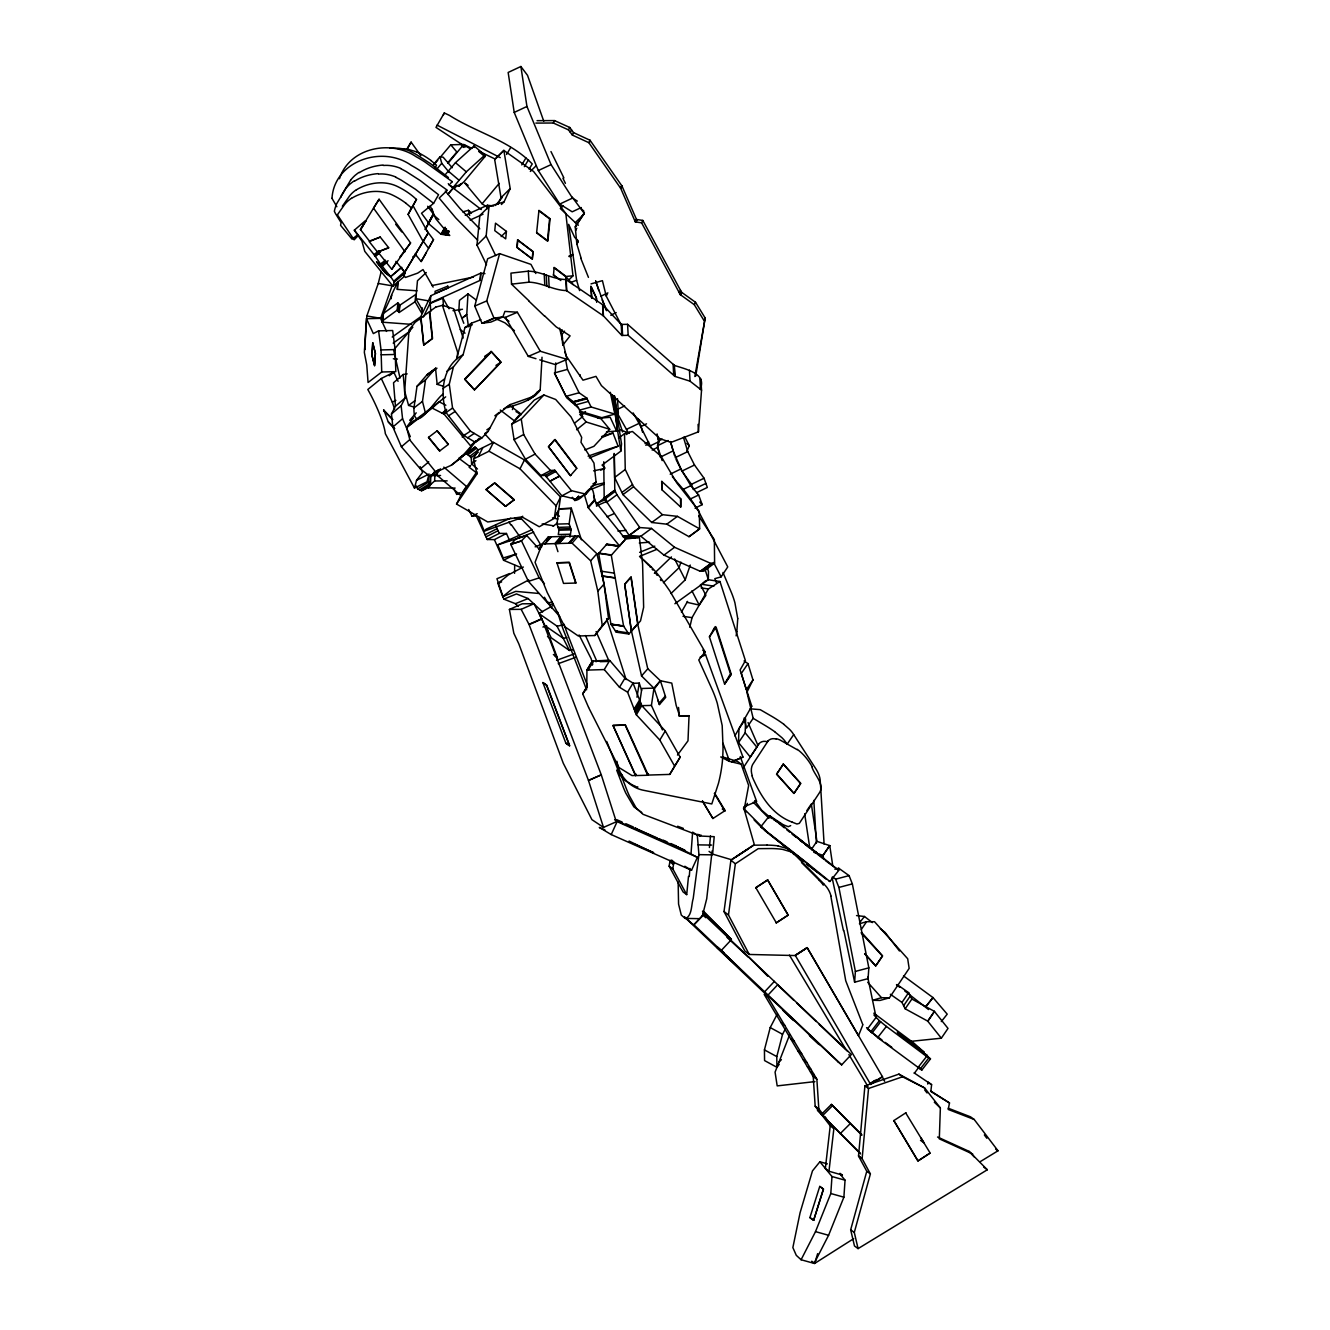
<?xml version="1.0" encoding="UTF-8"?>
<svg xmlns="http://www.w3.org/2000/svg" width="1330" height="1330" viewBox="0 0 1330 1330"><rect width="100%" height="100%" fill="white"/><g stroke="black" fill="none" stroke-linecap="round" stroke-linejoin="round"><path stroke-width="1.5" d="M592.382 665.033L592.432 661.043L609.755 660.478L624.967 678.167L633.047 683.105L641.775 705.615L665.283 730.968L680.162 757.119L675.241 765.332M514.56 573.33L514.693 565.233M661.841 489.689L661.675 481.344L680.91 498.85L680.744 507.079L661.841 489.706L661.974 481.477M674.892 603.754L708.341 579.697L708.491 571.451L707.327 567.827M366.482 318.685L373.331 333.597L378.601 330.838L392.666 330.522L395.11 349.591L395.808 371.652L381.727 371.984L368.078 382.508L366.764 365.052L364.353 352.483L366.482 318.685L380.563 318.369L386.548 331.419M678.15 882.089L678.566 904.101L681.293 915.057L685.133 918.398L699.198 918.664M738.516 742.589L738.948 728.74L745.631 718.965L745.182 732.813L738.532 742.606L750.236 757.003L756.853 747.161L745.199 732.847M455.143 488.077L428.626 487.827L429.075 475.708M428.626 487.827L430.521 484.619L430.854 474.527M430.521 484.619L434.627 480.978L434.91 474.926M457.354 358.402L457.603 352.151L442.425 305.351L435.691 307.13M617.752 545.666L606.929 544.07L598.666 553.38L610.985 624.302L616.239 632.166L628.874 634.028L631.368 631.201L624.684 584.286L630.969 577.154L637.702 624.102L647.743 668.674L660.395 680.727L671.766 683.105L676.172 705.382L679.597 715.756L689.04 715.723L687.992 740.827L677.485 755.074M838.648 869.654L838.715 868.224L834.874 869.238M507.445 407.628C519.282 403.755 532.416 400.546 540.18 390.072L542.025 357.221M397.321 289.375L397.753 281.993M458.833 310.721L459.449 300.364L467.994 293.897L476.074 299.915M467.977 293.88L466.764 314.578L468.476 326.731M555.774 362.907L555.092 374.229L566.796 397.87L578.301 407.662L582.606 416.639L574.626 423.123M364.669 349.441L366.831 315.975L378.269 283.456L381.211 271.503M382.475 318.718L382.741 314.645L391.851 295.227M382.575 322.209L382.674 320.746L397.171 310.156L397.903 302.874L383.389 313.464L383.289 314.927M391.219 298.735L391.452 295.16L396.057 285.318M801.092 1259.743L815.506 1231.63L830.801 1193.525L831.982 1176.535L819.895 1161.772L812.464 1170.899L800.062 1212.81L792.863 1247.573L796.288 1255.337L801.092 1259.743L814.176 1263.4L828.59 1235.287L843.885 1197.183L845.049 1180.192L840.227 1174.29M838.715 868.224L849.072 875.622L852.347 883.885L868.839 967.858L868.074 978.631L854.625 982.188L855.389 971.399L838.898 887.426L835.622 879.163L832.663 877.052M700.228 389.025C707.444 373.148 684.418 368.942 674.426 365.401L627.61 324.321L621.226 324.437L602.872 304.869L565.898 279.566C552.449 279.2 541.809 271.636 528.426 271.137L510.953 273.132L511.535 284.171L528.825 300.713M659.913 438.684L671.035 442.391L698.433 431.834L701.542 390.156L700.844 379.017M689.289 876.487L689.904 868.424M690.968 854.309L692.631 832.131L697.286 835.09L701.143 835.157M422.225 309.74L415.841 298.668L417.47 280.746L426.282 272.517M940.343 1107.94L924.649 1087.973L898.93 1074.125L864.916 1085.862L858.515 1155.986L866.778 1171.264L870.385 1173.958L854.292 1232.445L858.083 1248.621L909.171 1217.449M924.633 1087.957L902.555 1076.785L868.54 1088.489L862.123 1158.663L858.515 1155.986L862.139 1158.679L870.385 1173.925M709.422 847.509L710.486 835.905M722.356 756.87L737.651 761.492L741.192 764.201L748.657 785.465L744.185 809.338L754.326 844.633L731.384 859.695L712.614 854.109L714.21 836.686L700.129 836.021L643.055 814.326L636.206 808.042L629.306 795.739A173.715 164.887 -52.6 0 1 627.228 791.001L621.21 775.473M331.985 198.286C334.362 160.614 382.691 144.82 411.269 165.386A86.583 61.995 30 0 1 420.064 170.656L447.329 190.273L439.166 198.087L455.841 218.004L477.703 240.231M382.009 322.159L382.741 314.661M383.389 313.464L382.608 322.209L411.336 324.354M398.036 282.093L397.338 289.391L416.988 290.805M398.651 303.755L399.898 305.185L415.775 294.462L415.06 301.744L399.183 312.467L397.953 311.037L397.903 302.874M398.601 311.802L399.316 304.52M398.934 312.184L399.648 304.919M399.183 312.467L399.865 305.152M420.396 320.347L420.762 316.69L430.82 295.726L480.862 273.099L484.951 273.647M421.776 313.298L422.275 307.829M423.406 316.972L430.122 302.991L430.854 295.709M480.113 280.397L480.812 273.115L480.147 280.364L430.139 302.991M487.096 208.877L487.478 205.236L493.613 206.05M495.691 255.643L486.165 235.992L489.041 206.433L504.02 201.911L510.188 188.644L503.87 150.44L533.579 171.47L565.815 213.465L572.981 275.825L569.04 279.732M506.431 231.403L505.699 238.885L494.76 230.639L495.492 223.157L506.431 231.403L501.177 236.59M550.071 218.735L547.91 240.963L536.788 232.567M553.496 275.21L554.111 267.397L566.065 276.424L572.981 275.842M565.782 280.613L566.131 276.973L554.244 267.928M565.849 280.697L566.131 276.973M605 467.994L602.058 465.084L620.811 451.153L616.821 425.833L617.536 418.568L614.443 396.057M606.513 431.851L616.588 431.003L617.536 418.634L621.542 443.871L620.811 451.153M618.334 413.048L617.818 418.368L614.493 395.858M672.797 868.823L673.761 862.954L670.12 860.294L669.14 866.179L672.797 868.856L686.712 894.625L688.491 876.354M698.433 431.834L698.067 424.386M822.588 1113.792L818.815 1108.854L816.869 1079.262L767.826 997.084L764.168 994.391L813.229 1076.618L815.174 1106.211L830.219 1125.845L825.332 1168.604L829.006 1171.264L842.405 1175.088L839.962 1173.309M828.972 1171.248L833.877 1128.522L825.099 1117.067M927.725 1084.083L927.974 1082.038L931.615 1084.682L930.817 1091.448L949.487 1102.952M571.318 508.226L569.14 523.754L571.152 529.855L570.454 534.195L558.284 534.544L558.999 530.221L556.971 524.103L558.916 508.841L571.318 508.226L581.393 539.764M697.286 835.09L698.932 854.641L693.213 898.498C691.234 904.666 692.215 915.339 685.798 918.465M712.115 850.934L706.729 898.714L702.257 916.337M494.677 159.55L503.87 150.44L494.677 159.55L501.011 197.705L497.919 204.355M862.854 1024.832L858.498 1035.704L807.16 947.592L795.074 955.555L749.272 954.458L744.8 950.967L724.019 911.549L730.902 860.277L753.761 845.182L767.028 845.065M749.256 954.458L728.474 915.023L735.357 863.768L758.216 848.656L771.483 848.54A93.782 86.034 -52 0 1 782.456 849.355L790.835 851.782M443.139 394.179C436.822 397.055 413.298 437.703 413.946 407.894L416.988 386.332L427.03 374.744L436.955 368.211M425.434 413.031L422.475 401.411L425.517 379.848L435.558 368.26M736.837 631.683L737.734 618.716M476.855 471.768L460.995 495.192L456.539 504.07L487.728 521.975L521.975 516.888L539.249 526.746L554.294 518.384L556.106 505.882L560.562 497.038L524.469 459.947L493.48 442.358L477.969 450.055M560.562 497.038L558.75 509.523L554.294 518.384M639.547 703.819L641.841 688.491L654.011 688.109L659.497 704.468M662.44 729.921L651.417 705.415L653.994 688.142M636.987 697.236L639.231 683.105L633.146 683.271M673.761 862.954L671.5 860.111L673.928 861.973M694.842 376.54L705.149 318.003L695.524 302.292L681.558 292.268L642.806 220.431L636.505 219.483L621.925 185.934L590.038 140.249L573.562 132.634L569.722 127.464L554.51 120.581L537.071 120.664M695.723 376.124L705.149 318.003M569.971 537.137L570.454 534.195M395.991 261.328L404.686 272.301L423.189 241.528L408.111 214.396L416.49 199.45L413.746 197.04A68.628 49.11 30 0 0 411.186 194.945L410.887 194.712A55.428 39.667 30 0 0 396.323 185.967C383.622 180.315 368.177 182.675 356.507 189.741M556.938 562.823L569.406 562.407L576.023 583.039L563.521 583.405L556.921 562.756L569.107 562.49L575.69 583.072M689.788 627.311L692.016 617.669L708.358 588.99L719.979 581.493L745.415 660.628L740.112 669.954L751.766 706.197M534.643 396.007L510.288 404.553L497.004 414.827L488.193 431.269L481.892 437.936L475.309 442.308L463.854 435.508L445.982 412.483C439.997 392.034 442.358 365.7 463.106 354.711L471.535 323.173L480.812 319.632M481.892 437.936L470.438 431.12L452.566 408.094L449.274 384.237L453.414 366.93L463.106 354.711M512.432 409.607L513.43 405.633M660.179 456.905L657.535 447.479L658.982 441.643L657.07 433.896M657.768 444.17L658.583 440.962L657.585 437.121M779.23 1064.316L776.92 1067.292L764.567 1060.575L764.434 1049.885L770.22 1027.575L777.252 1014.092M776.92 1067.292L776.787 1056.602L782.555 1034.291L785.199 1029.237M416.539 480.296L429.058 474.029L426.996 481.793L414.461 488.06L416.539 480.296L422.524 472.433L420.147 466.631M456.523 359.083L464.951 327.562L471.535 323.173M559.598 328.144L567.045 359.349L540.296 351.253L517.353 312.234L504.918 311.403L502.84 316.939L490.853 322.093L481.992 323.257L474.744 306.066L487.628 258.768L499.615 253.631L530.953 264.387L535.84 273.515M502.84 316.956L493.979 318.119L486.73 300.929L499.615 253.631M858.083 1248.621L854.475 1245.961L850.668 1229.801L866.778 1171.281M709.439 636.87L716.089 627.078L731.267 674.26L724.601 684.052L709.422 636.837L713.944 628.89M809.904 1217.598L813.594 1220.275L809.904 1217.598L819.745 1186.427L823.486 1189.12L813.644 1220.308L823.386 1189.087L819.762 1186.41M812.115 1261.738L814.642 1263.45L817.651 1253.641M365.085 220.946L354.329 230.173L361.926 241.129L364.786 251.37L392.932 286.183L394.229 282.143L405.002 272.916L401.344 267.496L390.571 276.707L385.118 272.584L376.473 261.877L381.926 266L388.077 260.73M405.002 272.916L403.705 276.973L392.932 286.183M680.943 562.141L679.065 567.694L663.404 582.723M671.018 593.496L685.233 579.83L690.253 565.051M339.483 178.735C349.308 147.58 390.97 139.317 416.224 156.79A86.583 61.995 30 0 1 425.035 162.061L452.283 181.678M594.876 635.507L602.257 625.649L597.818 591.119L590.67 560.828L596.887 553.696L578.284 536.023L548.342 536.871L542.108 543.97L535.059 562.307L547.229 592.532L564.735 626.663M546.929 540.529L548.342 536.871M789.737 1034.491L775.074 1072.13L777.186 1085.895L814.908 1081.606M560.695 333.331L562.174 329.89M686.995 451.07L689.289 445.716L684.651 436.639M611.218 834.558L617.12 821.641L697.402 857.335L691.517 870.269L611.235 834.575L599.281 827.426L604.901 829.854M529.107 169.159L532.233 163.939C509.556 140.431 476.423 132.551 449.523 115.427L444.303 112.95L435.991 127.397L465.7 146.948M444.303 112.95L443.272 115.211M679.863 849.172L677.652 846.878M396.44 285.368L398.102 281.86M744.085 660.927L747.992 663.637L752.98 679.963L746.928 692.265L753.162 718.316L764.9 725.332A93.881 56.542 39.1 0 1 774.642 731.633M535.857 123.092L553.313 123.008L554.643 120.631M590.038 140.249L588.808 142.659L572.349 135.061L568.509 129.891L569.706 127.447M570.304 132.302L571.518 129.875M572.349 135.061L573.562 132.634M704.052 320.613L694.293 304.686L680.328 294.662L641.609 222.841L635.291 221.894L620.728 188.361L589.107 143.042L590.304 140.631M581.11 258.136L576.821 243.922L575.242 226.881L584.419 212.65M575.258 226.848L576.871 223.822M575.591 230.605L576.788 228.178M576.821 243.922L578.018 241.511M576.888 244.171L578.085 241.744M620.495 188.045L621.708 185.618M620.728 188.361L621.925 185.934M636.089 222.01L637.286 219.6M641.609 222.841L642.789 220.414M621.326 325.119L606.247 296.108L607.428 293.664M679.264 292.683L680.478 290.272M679.863 293.764L681.06 291.337M680.096 294.229L681.309 291.802M680.362 294.695L681.558 292.268M680.528 294.811L681.741 292.401M694.327 304.72L695.524 302.292M476.938 473.912L473.513 458.9L478.052 450.006M473.596 458.867L478.368 456.506L482.823 447.645M478.368 456.506L489.008 451.219L493.48 442.358M556.106 505.882L520.013 468.808L524.469 459.947M428.726 461.843L420.396 468.925L401.394 446.78L392.865 426.98L391.452 413.996L395.426 406.249L405.135 397.953L403.223 374.478L407.163 373.863M391.452 413.996L401.161 405.716L405.118 397.969M596.056 661.775L596.588 660.761L608.741 660.395L596.089 631.584M608.741 660.428L608.226 661.442L600.113 661.675M713.429 629.805L714.426 628.043M434.095 472.05L432.267 475.575L440.546 475.492M435.176 167.746L436.523 165.219L434.312 163.324A73.416 52.568 30 0 0 431.186 160.764L430.887 160.531M744.035 809.687L747.427 803.37M408.111 214.379L411.519 208.012L408.776 205.651A68.628 49.11 30 0 0 406.215 203.54L405.916 203.307M923.835 1053.094L930.485 1058.88L921.79 1070.101L877.684 1037.633L866.562 1027.625M425.035 229.458L433.58 214.329L427.662 206.266M433.58 214.346L425.517 229.009L433.497 239.683L421.194 261.545L426.165 252.949M681.426 612.149L687.543 601.393M734.892 735.856L751.766 706.213M407.213 149.076L411.103 142.111L420.845 155.66M410.455 210.007L416.49 199.417M428.626 222.925L421.527 213.266L433.58 203.34L438.551 194.729L420.413 180.697L406.232 171.57A77.522 55.511 30 0 0 401.128 168.877L400.596 168.627M433.098 214.313L428.21 223.307L440.962 234.246L449.756 235.476L435.808 218.768L430.222 205.951M428.227 223.324L433.164 214.712L438.85 219.583M404.686 272.301L428.16 232.933L413.081 205.801M423.189 241.528L428.16 232.933M433.497 239.683L428.543 248.278L422.824 240.663M440.962 234.246L444.935 227.363M441.344 234.246L445.301 227.363M441.71 234.263L444.686 229.093M442.092 234.263L445.068 229.109M442.275 234.263L445.434 229.126M442.657 234.279L445.633 229.126M442.84 234.296L446.015 229.142M443.223 234.313L446.398 229.159M443.605 234.329L446.581 229.176M443.804 234.346L445.982 230.921M444.187 234.363L446.182 230.921M444.386 234.379L446.564 230.954M444.785 234.413L446.764 230.988M444.985 234.446L447.163 231.021M445.384 234.496L447.379 231.054M445.6 234.512L447.778 231.104M445.999 234.579L447.994 231.137M446.647 234.679L448.626 231.237M446.747 234.695L448.942 231.304M447.063 234.762L449.274 231.37M506.564 154.446L510.72 147.497M521.776 164.903L525.932 157.938M524.352 166.666L528.509 159.716M588.542 707.327L582.673 693.794L586.746 688.109L586.946 670.137L588.093 670.071L593.579 660.993M582.673 693.794L587.245 686.23M584.136 691.75L586.879 687.211M588.093 670.071L604.269 669.572L609.755 660.478M648.275 775.074L669.738 774.409L674.676 766.213L659.813 740.062L636.289 714.709L627.594 692.199L619.497 687.261L624.967 678.167M627.594 692.199L633.047 683.105M634.111 709.073L639.597 699.996M634.809 710.819L640.279 701.741M635.075 711.899L640.561 702.822M635.674 713.129L641.16 704.036M636.355 714.775L641.775 705.615M648.475 773.944L647.677 775.257L635.507 775.573L636.305 774.293M659.813 740.062L665.283 730.968M669.738 774.409L680.162 757.119M406.88 149.076L411.103 142.111M360.413 229.492L379.033 199.217L410.554 242.925L391.768 269.275L377.886 251.952L388.792 247.879L380.247 237.072L369.457 241.096L360.413 229.508L365.966 220.664L360.63 229.807M714.077 628.658L715.241 626.613L730.436 673.778L724.601 684.036L731.267 674.26M790.685 825.631L788.291 826.678L783.353 824.833M404.985 251.752L373.531 208.145L379.1 199.3M391.735 269.292L396.406 261.91M758.931 743.919L743.636 767.244A12.086 9.127 73.6 0 0 743.254 768.075M767.859 741.276L752.581 764.617A12.086 9.127 73.6 0 0 752.331 775.822M443.804 467.113L466.381 486.364L460.513 495.259L436.44 474.727L440.346 468.792M522.69 516.223L520.728 519.199L514.893 518.052M716.338 582.407L714.792 578.666L721.143 576.854L727.759 566.913L699.098 512.399M861.358 929.437L866.545 921.707L874.525 921.723L907.675 958.731L909.155 968.39L889.388 997.849L879.978 1000.443L872.613 1000.276L881.541 997.683L889.388 997.866M575.674 226.233L584.302 213.432L572.166 197.106M456.556 504.053L476.938 473.929M686.729 602.257L699.198 605.067L705.898 595.308L700.428 584.668M747.992 663.637L741.325 673.396L746.296 689.721L752.98 679.963M753.162 718.316L746.496 728.075L744.085 718.067M806.894 810.535L811.333 803.985L816.936 841.358L829.754 845.631L832.763 865.747M811.367 849.488L816.919 841.292M813.894 852.33L822.987 855.356L829.654 845.581M823.686 859.413L823.087 855.389L829.754 845.631M908.623 992.629L911.848 999.029L934.375 1011.349L948.007 1028.406L941.341 1038.198L927.692 1021.108L905.165 1008.788L901.989 1002.438L908.623 992.629L897.035 984.516M903.635 1005.713L910.302 995.954M905.165 1008.788L911.881 999.046M927.725 1021.141L934.408 1011.365M927.808 1021.224L934.475 1011.465M342.342 206.25L349.408 196.192A49.941 35.744 30 0 1 356.457 189.691M337.371 214.845L344.437 204.787A49.941 35.744 30 0 1 351.486 198.286M420.413 468.941L430.538 476.755L435.126 471.884M914.325 1073.277L919.146 1066.86M416.207 412.832L409.756 420.23M596.904 553.712L604.036 584.003L608.508 618.517L594.859 635.524L578.301 635.989L564.751 626.679M399.732 257.255L410.554 242.925M870.668 1031.947L879.363 1020.709L873.91 1014.973M871.981 1033.011L880.676 1021.789M877.667 1037.616L886.379 1026.411L879.363 1020.725M917.883 1067.674L926.594 1056.469L930.485 1058.88M920.144 1069.087L928.839 1057.865M562.54 343.506L562.075 334.296L564.552 331.137M562.64 345.334L570.088 335.858L556.156 326.864L544.735 315.975M651.135 566.796A139.717 132.684 -53.2 0 1 661.409 578.932L669.904 591.085L705.083 651.899L698.765 659.946L712.564 690.403A118.52 112.568 -53.2 0 1 717.302 703.354L722.19 725.565L723.021 747.394A168.777 160.298 -53.2 0 1 722.323 762.007A118.47 112.501 -53.2 0 1 721.891 765.681L721.592 767.792A142.676 135.494 -53.2 0 1 718.449 783.37L711.799 803.952L644.119 790.402C629.838 787.892 618.915 775.806 616.97 761.342M859.745 922.438L864.467 916.486L872.397 922.604M941.308 1021.606L947.209 1014.158L933.012 997.6L903.536 975.921M760.71 826.878L769.538 815.739M829.92 881.524L838.764 870.385L826.562 861.424M787.044 744.285L793.711 734.625A17.456 10.507 39.1 0 0 791.583 731.633L791.35 731.334A21.696 13.067 39.1 0 0 789.571 729.389L783.935 724.451M451.269 465.284L460.03 458.617L476.074 440.695L470.521 445.766L444.137 414.179L432.233 408.127L406.614 427.612L409.956 440.097L435.841 472.117L451.252 465.284L466.963 452.316M476.14 441.061L466.98 452.3L460.03 458.617M350.788 179.866L341.594 195.194A77.522 55.511 30 0 0 341.245 196.092M444.536 175.51L455.475 162.676L474.045 145.901L484.885 155.078L484.918 156.657L464.12 181.612L459.033 186.1M448.26 183.69L452.915 187.63L466.298 171.853L484.868 155.078M454.411 188.594L457.055 185.419L452.915 187.63M433.514 164.471L439.981 156.757L443.156 157.206L452.25 167.746M436.573 169.442L441.726 163.258L439.964 156.757M448.044 163.208L463.738 144.471L472.017 148.428M458.651 186.267L461.71 183.54L457.138 186.034M486.83 206.998L482.108 203.806L499.215 183.39M495.508 205.468L502.075 197.605M433.879 164.804L437.786 160.198M440.38 157.123L450.77 144.82L462.973 144.471M447.761 162.775L456.855 152.002L450.77 144.82M470.754 465.433L469.158 467.262L476.772 472.981M545.2 475.392L561.842 495.807L576.09 499.249L578.716 496.273M585.699 494.112L596.089 482.208L593.978 463.089L580.994 442.325L581.676 437.37L571.036 416.905L555.691 399.482L543.854 394.977L534.261 400.114L511.651 424.22L514.095 439.698L525.466 459.199L540.944 475.625L545.184 475.375L554.793 470.255L571.468 490.687L585.682 494.095L576.09 499.249M509.623 405.301L520.495 413.647L514.294 420.795L500.28 410.039M572.332 497.304L574.776 500.512L578.55 496.24M574.809 500.496C586.596 499.249 592.183 474.112 594.56 500.679L625.516 539.149L619.215 546.264L606.281 544.452M619.547 545.932L588.309 507.761L584.618 495.525L590.852 488.426M542.258 544.685L539.697 547.594L542.424 544.968M542.108 543.97L544.835 543.904L551.069 536.788M544.835 543.904L551.435 536.771M545.051 543.904L554.992 543.621L561.227 536.505M554.992 543.621L561.593 536.505M555.358 543.604L562.041 536.489M588.109 507.112L594.344 499.997M588.326 507.794L594.527 500.645M555.807 543.604L557.42 543.554L563.654 536.439M557.42 543.554L558.816 543.488L565.051 536.389M558.816 543.488L565.267 536.389M559.049 543.505L568.658 543.239L574.893 536.123M568.658 543.239L575.358 536.106M569.14 543.222L575.674 536.106M569.439 543.222L572.05 543.139L578.284 536.023M597.818 591.152L604.053 584.036M602.257 625.649L608.508 618.517M654.161 687.826L660.395 680.727L654.46 688.74L641.542 675.939L631.418 630.902L637.652 623.787M631.467 631.218L637.702 624.102M641.542 675.939L647.777 668.824M659.082 703.171L665.316 696.056M571.218 474.727L570.404 475.641L576.638 468.526L554.677 439.698L548.409 446.814L570.404 475.641L548.592 446.764L555.059 439.465L576.854 468.293M628.874 634.028L623.604 626.181L611.285 555.258L625.765 538.966L639.364 537.436L642.606 564.053L643.637 607.295L640.511 620.894L637.885 623.87L631.152 576.971L624.701 584.252M616.239 632.166L617.27 631.002M542.158 523.937L553.546 525.782M528.043 400.397L530.82 397.421M579.481 412.134L601.06 418.85L609.705 429.307L593.912 446.315L584.818 449.972M841.674 1064.865L693.894 924.732A51.887 0.964 43.1 0 0 693.811 924.716L703.62 914.358L851.383 1054.491L841.674 1064.865L838.033 1061.822M703.769 914.691L693.961 924.832M721.242 950.485L730.968 940.111M764.683 991.748L774.409 981.374M768.108 994.99L777.817 984.616M511.651 424.22L521.244 419.083L543.854 394.977M778.931 1062.254L781.408 1059.611M475.309 442.308L479.083 438.318M358.302 235.493L354.129 239.849L337.388 214.862M491.435 351.868L464.951 379.399L474.461 389.856L500.961 362.325L491.452 351.851L484.652 356.39M559.714 616.472L528.426 581.376L510.737 544.352L515.94 538.999L526.713 535.475L539.598 549.656M510.737 544.352L521.476 540.845L526.713 535.475M479.016 517.952L484.22 531.169L486.281 529.074L500.679 522.557M860.543 1153.941L821.325 1114.407L831.433 1104.399L861.657 1134.523M822.505 1115.687L832.58 1105.646L831.4 1104.382M840.178 1133.659L850.252 1123.634L832.58 1105.662M489.041 206.433L479.847 215.51L476.971 245.053L486.497 264.703M500.994 197.721L510.188 188.627M501.393 204.504L504.037 201.894M477.005 245.119L486.165 235.992M530.337 171.454L536.123 165.768M563.238 205.718L560.312 208.544L575.325 222.592L584.003 214.08M450.488 183.44L452.3 181.695M538.966 549.406L541.792 546.663L531.634 529.44L521.177 518.6M654.393 573.313L671.451 556.921M582.54 414.312L585.533 411.552M406.614 427.612L413.53 421.311M432.233 408.127L439.166 401.826L445.849 405.218M442.258 413.214L446.414 409.441M442.458 413.298L446.614 409.507M443.937 414.062L446.697 411.535M444.137 414.179L446.88 411.635M462.192 437.021L464.951 434.478M435.841 472.117L438.617 469.59M430.222 303.323L430.77 311.303M449.041 308.76L442.923 298.169L443.455 306.133M381.926 266L374.079 254.662L378.701 250.722M375.077 255.892L379.698 251.952M375.243 256.091L379.848 252.151M375.409 256.308L379.998 252.318M385.318 260.314L380.713 264.271L385.401 260.431M381.078 264.786L385.683 260.83M394.229 282.143L393.747 281.245L404.403 271.835M403.239 374.462L393.53 382.741L395.442 406.232M392.882 427.013L402.558 418.701L401.145 405.716M401.394 446.78L409.707 439.681M430.538 476.755L438.85 469.64M382.292 266.216L387.047 262.209M393.647 281.062L390.588 276.723L401.726 267.347M598.168 503.039L604.302 497.985M410.488 420.347L413.381 417.969L407.678 425.75L425.268 412.45M576.605 429.773L586.164 421.976L609.722 429.291M501.643 581.908L497.935 583.421L502.723 596.671L513.214 588.143L526.048 581.36A127.082 16.874 -20 0 1 528.708 579.996M356.623 235.643L352.101 239.184L340.563 225.335L341.095 222.609L335.759 214.047A42.51 30.44 30 0 1 335.21 213.033L334.695 212.035A12.968 9.277 30 0 1 334.362 211.287L334.711 209.675A77.522 55.511 30 0 1 336.64 203.806L345.833 188.461A78.32 56.076 30 0 1 350.106 183.956L352.882 181.794A34.314 24.572 30 0 1 353.847 181.179L354.246 180.947M398.069 381.328L393.846 372.234L381.311 378.485L367.812 389.49A39.601 6.833 63.4 0 1 382.009 420.48L382.142 420.978A43.225 7.465 63.4 0 1 383.04 423.755L383.206 424.303A44.871 7.731 63.4 0 1 384.187 427.811L384.32 428.277A45.819 7.897 63.4 0 1 384.969 431.286L385.052 431.685A45.519 7.847 63.4 0 1 385.334 433.68L414.461 488.06M389.274 375.775L393.83 372.217M494.843 415.791L499.265 412.367M702.789 583.055L705.814 580.711M462.491 317.82L466.764 314.578L462.507 317.887M435.841 368.227L427.412 374.711M416.988 386.332L425.517 379.831M413.963 407.928L422.475 401.411M425.849 411.934L445.683 396.855M437.171 430.804L448.343 444.37L437.171 430.804L428.41 437.454L439.565 451.036L448.36 444.37M460.047 457.47L474.976 447.113L478.285 449.873L469.756 456.356L466.481 453.613L460.047 457.67M465.666 454.112L475.01 447.129M466.913 453.995L475.442 447.512M467.861 454.777L476.389 448.293M477.503 468.991L471.651 463.921L471.186 457.553L478.301 452.15M471.585 463.206L474.428 461.045M471.635 463.904L475.924 460.679M553.097 526.298L557.486 522.923M698.649 515.924L714.343 539.614L714.609 563.155L703.986 571.019L700.245 571.285L663.969 555.125L640.877 536.256L629.19 535.458L604.186 498.035L614.776 490.171L614.36 453.929M604.319 498.318L614.776 490.171M604.718 499.166L615.325 491.319L614.909 490.454M606.347 502.59L616.937 494.743L615.325 491.319M629.173 535.425L639.763 527.561L651.451 528.392L674.559 547.278L710.835 563.438L714.576 563.172M629.19 535.458L639.797 527.594L616.937 494.743M640.861 536.256L651.484 528.409M663.969 555.125L674.559 547.278M700.245 571.285L710.852 563.438M700.711 571.252L711.317 563.405M702.124 571.152L712.73 563.288M435.675 307.147L429.839 311.453L432.549 338.518L423.755 345.019L420.812 318.236L429.324 311.669L432.283 338.535L423.755 345.035L421.028 317.97L415.176 322.259L409.025 329.973L404.686 391.219L408.576 405.417L414.212 407.146M426.747 374.927L435.542 368.443L437.154 384.337L442.79 386.066M408.576 405.417L414.977 400.696M437.154 384.337L444.237 379.1M618.433 438.152L624.535 433.68L632.415 431.469L661.143 456.373M626.413 434.528L629.456 432.3M661.16 456.389L676.721 482.807L699.281 511.385L699.646 528.858L689.007 536.688L666.812 524.186L651.733 522.49L622.955 494.61L614.643 477.503L625.25 469.473L624.518 433.68M621.891 492.466L632.531 484.635M622.955 494.61L633.562 486.747L625.25 469.473M651.733 522.49L662.373 514.677L677.436 516.356L699.63 528.858L689.007 536.688M666.796 524.17L677.436 516.356M388.493 421.893L394.711 428.692L388.277 422.059L383.971 410.222M392.217 337.022L420.746 316.706M393.181 343.107L409.973 331.153M814.642 1263.45L853.71 1238.646M446.814 371.303L453.414 366.93M442.674 388.609L449.274 384.237M495.974 365.401L499.282 363.206M445.982 412.483L452.566 408.094M448.559 415.825L455.159 411.435M463.854 435.508L470.438 431.12M503.704 408.942L510.288 404.553M467.695 437.786L474.295 433.414M536.888 392.267L540.18 390.072M535.508 393.747L538.8 391.552M532.466 396.323L537.403 393.032M529.44 398.9L536.023 394.511M486.83 429.856L490.155 427.595M484.885 433.464L488.193 431.269M755.673 887.925L767.709 879.995L788.141 915.107L776.138 923.02M702.423 801.092L712.897 818.515L725.099 810.602L714.626 793.179M735.723 856.986L747.576 849.321M795.373 955.472L807.177 947.708L795.24 955.322L870.635 1084.432L882.455 1076.718L807.21 947.791M874.808 1080.475L869.737 1083.784L870.635 1084.432M869.853 1083.867L876.736 1079.561M870.236 1084.149L882.472 1076.751M905.713 1112.927L930.152 1153.06L917.949 1160.974L893.81 1120.608L905.996 1112.711M929.82 1153.243L917.983 1160.924L893.876 1120.608M351.536 198.336C363.206 191.254 378.618 188.96 391.369 194.529A55.428 39.667 30 0 1 405.966 203.257M415.741 485.35L417.62 488.891L429.008 481.859M417.637 488.891L419.615 489.856L429.357 483.837M419.615 489.856L420.729 490.421L428.858 485.4M420.729 490.421L429.407 485.683M421.294 490.704L429.723 485.832M937.55 1137.017L969.088 1151.364L987.326 1169.768L910.102 1216.884M980.277 1161.622L998.015 1150.799L974.208 1119.494L970.534 1116.834L948.273 1108.239M359.216 172.351L358.984 172.484A34.314 24.572 30 0 0 357.837 173.199L355.077 175.377A78.32 56.076 30 0 0 350.804 179.866M552.648 605.749L538.866 613.512L557.037 626.147L569.406 650.437L573.031 649.722M412.849 327.197L393.647 350.073L400.031 378.069M514.095 439.698L523.671 434.494L521.244 419.083M525.466 459.199L535.076 454.095L550.537 470.488L554.776 470.238M540.944 475.625L550.554 470.488M546.231 476.655L555.824 471.518M549.972 481.227L559.564 476.074L549.988 481.244M561.875 495.841L571.468 490.687M592.897 483.921L596.089 482.175M453.995 488.775L456.705 494.378L460.147 492.615M468.725 509.49L472.017 516.289L477.187 513.663M509.706 540.728L506.447 533.463L494.394 539.614L487.262 539.514L485.051 534.793L497.121 528.658L495.558 525.317M485.999 536.855L498.068 530.72L497.121 528.658M487.245 539.514L499.332 533.38L506.447 533.463M494.394 539.614L503.571 560.263L515.658 554.144M394.528 408.792L392.317 402.175L395.891 400.363M421.627 490.853L428.626 487.395M658.583 440.962L662.174 439.183M668.125 440.529L657.352 445.799L662.157 460.612M660.594 457.005L673.163 450.87L670.47 441.543L674.609 455.874M670.204 474.178L680.96 468.908L673.163 450.887M683.637 489.157L690.819 485.683L698.616 494.96L702.207 504.635L695.025 508.16M689.638 499.332L698.632 494.993M607.876 292.883L600.678 296.357M610.786 315.243L616.172 312.583M642.573 432.25L641.143 426.464L646.53 423.838M649.988 445.982L658.982 441.627M652.149 450.089L657.535 447.462M675.141 457.67L687.743 451.618L683.437 437.254M676.006 459.365L681.908 471.103L694.493 465.018L704.036 478.218L707.327 487.462L696.538 492.665M704.052 478.251L691.45 484.303L681.908 471.103M705.898 483.438L693.312 489.507L691.467 484.32M617.436 409.391L624.635 405.949M617.602 413.73L626.447 429.374L639.065 423.389L651.534 448.459M645.05 443.605L648.674 441.909M645.782 445.267L649.389 443.555M543.77 121.196L527.528 75.345L520.878 66.5L508.16 72.452L514.211 112.418L538.317 170.556L559.764 204.055L572.183 211.819L581.277 207.547M514.211 112.418L526.946 106.467L520.878 66.5M538.317 170.556L551.052 164.621L572.499 198.087L577.32 201.113M559.764 204.055L572.499 198.103M465.251 215.277L487.445 205.236M470.089 220.049L483.039 214.197M607.195 501.177L596.405 505.949M613.596 513.879L606.995 516.805M509.407 609.439L522.208 603.803L533.962 603.72L541.775 618.699L601.276 774.825L616.305 821.774L603.504 827.393L591.917 819.646L563.255 763.187L518.833 643.87L513.812 633.18L509.407 609.439L521.161 609.34L533.962 603.72M521.161 609.34L528.974 624.335L541.775 618.699M603.504 827.393L588.492 780.511L529.091 624.635L541.892 619.015M474.744 306.066L486.73 300.929M481.975 323.24L493.979 318.119M483.089 323.107L495.076 317.97M501.227 317.089L505.367 317.371L517.387 312.267M505.4 317.404L528.293 356.39L540.296 351.253M567.045 359.349L555.059 364.487L539.781 359.865M606.197 499.349L597.137 503.106M700.079 657.203L705.632 654.892L742.955 757.119L731.882 761.774M731.866 761.724L742.938 757.069M743.736 806.944L756.654 801.491L740.261 756.604M412.832 256.74L416.124 255.36M380.23 237.089L369.241 241.611L377.554 252.101L388.543 247.579M429.906 303.606L442.923 298.169M603.338 436.905L612.947 432.998L618.134 446.215L589.29 457.969M600.711 470.122L604.518 468.576L593.596 470.837M484.22 531.169L520.811 518.018M590.703 489.54L604.003 484.12M532.316 529.539L497.769 544.851L503.239 557.968L516.572 553.962M502.773 596.655L515.757 591.368L538.816 593.463M639.647 552.349L654.809 546.164M639.514 556.422L656.787 549.373M509.623 573.562L496.938 578.716L503.804 599.132L515.408 603.687L518.318 606.38M503.804 599.132L516.472 593.928L528.093 598.533L542.623 611.95M515.408 603.687L528.11 598.55M542.923 627.062L546.563 625.599M464.951 327.562L472.366 324.736M518.035 538.234L497.752 544.868M497.935 583.421L508.393 574.893L521.227 568.11A127.082 16.874 -20 0 1 523.355 567.029M832.031 877.301L843.42 930.535M569.19 255.959L572.947 254.545L568.642 224.354L574.626 237.305L578.201 240.78M569.24 256.241L572.947 254.545M569.307 256.757L572.981 254.828M571.002 282.376L576.621 280.248L573.064 255.343M826.479 879.396L807.21 864.35M556.538 660.345L574.095 653.944M558.234 663.703L575.79 657.303M591.019 486.547L592.216 486.115M592.598 485.965L593.779 485.55A75.394 3.591 -21.4 0 1 596.804 484.486L596.937 484.436M510.787 544.452L521.526 540.944L539.165 577.868L544.469 583.637M528.426 581.376L539.165 577.868M548.342 603.039L551.933 601.892M549.756 604.734L553.346 603.571M617.935 531.086L626.264 530.404M859.413 923.768L866.562 921.69M618.134 446.215L613.313 447.661A108.644 5.337 -21.4 0 0 588.109 456.157M612.947 432.998L608.126 434.445A108.644 5.337 -21.4 0 0 601.625 436.556M591.019 283.872L602.424 280.663L606.231 296.091M462.774 211.886L468.426 210.306L471.435 213.033M579.082 392.749L567.461 369.391L554.377 372.949L566.015 396.34L579.099 392.766L586.746 398.102L591.085 406.98L614.842 414.096L610.32 392.317M566.031 396.357L573.962 402.242L587.095 398.817M588.375 401.427L575.308 405.018L574.028 402.408M579.88 410.056L591.085 406.98M614.842 414.096L601.775 417.687L579.996 411.17M476.007 515.857L472.034 516.306M835.622 879.163L849.072 875.622M838.898 887.426L852.347 883.885M855.389 971.399L868.839 967.858M456.705 494.378L459.083 493.896M596.971 484.436L604.252 482.923M431.984 285.568L473.43 277.072M557.071 626.147L562.49 625.1M566.863 637.602L563.238 638.284L545.034 625.682M452.998 310.688L460.612 309.558M462.491 309.275L458.584 309.857L463.804 323.29M511.518 284.154L528.991 282.16C542.374 282.642 552.997 290.223 566.43 290.588L603.438 315.892L621.792 335.459L628.159 335.343L674.975 376.407L690.021 381.178M635.075 537.902L622.457 536.023L639.381 537.436M910.851 1041.357L941.341 1038.198M598.118 418.302L610.187 417.288L616.588 431.02M639.314 543.006L649.589 542.191M398.235 148.86L408.077 149.292L416.323 151.786M558.916 508.908L571.085 508.509M556.971 524.103L569.14 523.754M558.051 527.345L570.204 527.013M558.583 528.974L570.736 528.642M558.982 530.188L571.152 529.872M641.276 705.681L651.417 705.415M678.832 716.006L689.04 715.723M434.627 480.978L447.163 480.878M378.601 330.838L381.045 349.923L395.11 349.591M381.195 354.794L395.276 354.478M698.117 844.866L711.617 845.082M698.932 854.641L712.448 854.858M393.331 358.768L397.437 359.083M750.153 708.807L760.195 709.655L772.065 716.521A85.07 51.238 39.1 0 1 783.985 724.385M856.537 915.589L864.45 916.486M612.581 395.143L616.821 425.833M625.05 535.757L637.668 537.619M623.105 536.921L632.132 538.251M606.613 544.419L619.248 546.281M598.899 553.097L611.534 554.959M598.65 553.396L611.285 555.242M601.193 571.202L613.828 573.08M601.858 575.84L614.493 577.702M601.892 576.09L614.527 577.952M610.936 624.036L623.554 625.898M615.424 630.935L628.093 632.881M707.344 579.581L719.979 581.526M701.259 584.236L713.911 586.164M701.126 587.877L708.358 588.974M682.988 616.289L692.016 617.669M778 845.93L786.379 848.291A19.252 17.656 -52 0 1 792.165 852.414L792.78 853.195M378.269 283.456L392.084 285.8L380.646 318.319L366.831 315.958M415.841 298.668L428.775 300.896M552.499 517.836L557.935 519.033M720.727 756.953L729.372 761.342L741.192 764.201M819.895 1161.772L827.36 1163.866M831.982 1176.535L845.049 1180.192M830.801 1193.525L843.885 1197.183M815.506 1231.63L828.59 1235.287M528.309 356.39L535.957 358.701M637.935 787.077L636.654 786.678M442.408 305.335L453.713 308.809L463.189 338.053M677.635 826.246L683.304 828.357M635.341 786.213L633.363 785.415M974.192 1119.478L948.207 1109.453L949.504 1102.986L930.551 1090.899M619.963 429.64L629.339 433.314M641.758 812.53L633.845 806.828L625.748 793.013A173.715 164.887 -52.6 0 1 623.687 788.274L616.671 770.087M553.313 123.008L568.492 129.875M503.588 560.279L522.008 568.026M657.303 838L635.092 828.241L661.409 840.46L658.666 838.814M684.817 850.086L676.072 846.246L697.402 857.335M633.329 843.652L653.678 852.58M616.588 819.629L622.191 822.09M625.915 823.736L633.379 827.027M663.238 840.194L667.012 841.857M670.786 843.519L676.438 845.996M614.643 819.795L638.882 830.535L635.241 827.842M680.079 848.656L658.799 838.582M653.196 852.746L629.073 841.059M972.745 1154.058L939.312 1138.846L940.36 1107.957L934.308 1102.204M495.658 318.635L504.951 322.858L514.427 330.688M632.698 785.132L625.15 780.544L619.946 774.825L606.713 741.442M437.038 125.12L500.246 157.655M479.132 151.387L495.159 159.035M410.505 151.454L411.02 151.703A77.506 55.494 30 0 1 416.14 154.396L430.321 163.524L448.443 177.555M395.642 177.222L396.157 177.472A77.522 55.511 30 0 1 401.278 180.165L415.459 189.292L433.597 203.324M792.298 822.189L796.903 824.001L799.313 823.37L819.147 793.195C825.415 784.584 814.226 775.008 811.832 766.762M792.281 822.189C773.661 815.323 762.223 798.615 754.31 781.308A34.647 26.184 73.6 0 1 752.015 775.972M783.353 824.816L769.837 815.938M969.088 1151.364L974.425 1157.1M778.266 822.173L774.808 820.261M770.22 1027.575L782.555 1034.291M764.434 1049.885L776.787 1056.602M674.393 365.384L674.992 376.423M701.542 390.156L690.037 381.195L689.439 370.156M516.007 411.635L521.31 414.644M489.024 451.219L520.013 468.808M774.376 820.012L773.528 819.513M684.817 866.246L691.517 870.269M771.865 818.515L770.652 817.734M914.142 1072.911L931.615 1084.682M565.749 743.088L569.689 745.714L546.68 685.066L542.856 682.506L565.882 743.187L569.523 745.847L546.547 685.249M463.655 144.571L470.022 148.711M482.108 203.806L464.985 183.224L468.127 185.336M464.985 183.224L466.348 184.139M769.854 817.202L761.774 810.336L754.708 800.56M569.39 650.437L551.219 637.802L539.747 615.241M890.368 994.275L901.989 1002.438M722.257 809.022L724.75 810.835M882.073 1076.452L884.666 1081.273M794.16 835.29L818.349 854.276L794.176 835.29M785.116 846.745L788.79 849.405L764.334 830.219M806.878 863.935L809.322 865.714L806.861 864.001M542.906 682.656L546.563 685.299M669.855 861.857L673.512 864.5M898.099 1033.809L927.509 1055.721L898.465 1034.108M898.016 1033.876L900.526 1035.571L897.251 1032.113L924.167 1052.246L913.976 1043.202L873.827 1013.194M686.712 894.625L683.088 891.931L669.156 866.196M995.588 1149.037L998.015 1150.799M781.076 1022.554L784.733 1025.214M790.785 1038.78L794.442 1041.44M798.05 1050.949L801.691 1053.593M803.303 1059.811L806.961 1062.454M807.426 1066.76L811.084 1069.42M810.485 1071.947L814.126 1074.59M812.597 1075.538L816.254 1078.198M813.229 1076.635L816.886 1079.295M815.19 1106.244L818.831 1108.904M830.219 1125.845L833.877 1128.522M774.625 731.666L781.857 737.635A22.128 13.333 39.1 0 1 784.201 740.145L784.434 740.428A17.456 10.507 39.1 0 1 786.545 743.437L786.612 743.553M797.202 749.688L780.128 740.045A37.207 28.113 73.6 0 0 776.188 738.649M828.839 880.743L829.887 881.507L805.265 861.591M896.47 984.848L899.728 987.259M904.649 990.867L928.523 1009.537M593.579 495.757L596.871 505.782M814.625 851.533L818.349 854.276L797.817 837.933M761.009 827.077L804.899 861.308M785.299 846.279L809.505 865.414L807.027 863.586M898.914 1074.125L902.555 1076.785M983.701 1167.092L987.326 1169.768M864.932 1085.829L868.523 1088.522M920.493 1140.309L922.904 1142.088M850.668 1229.768L854.276 1232.478M460.23 329.591L465.051 333.165M702.706 650.121L705.083 651.916M618.882 772.747L622.457 775.407M886.379 1026.411L926.578 1056.452M882.006 1040.01L867.376 1029.104L876.104 1017.367L867.742 977.151M885.265 1042.437L891.765 1047.275M458.667 458.152L469.723 466.414M481.294 209.558L448.808 184.72M550.055 218.719L538.949 210.34L536.605 232.883L547.428 241.062L549.589 218.868L538.766 210.689M553.38 274.894L560.844 280.53M817.734 872.563L806.628 863.802M553.529 275.21L557.985 278.602M390.571 276.723L385.118 272.584L376.806 262.093L382.259 266.233L390.604 276.707M778.998 822.672L838.648 870.286M725.814 758.615L729.389 761.342M722.722 808.79L725.099 810.602M697.735 834.209L700.129 836.021M709.056 851.383L712.614 854.109M826.246 861.175L825.232 860.394M880.327 928.722L885.082 932.397L899.446 950.983M547.528 636.505L550.121 638.533L557.436 657.968L554.843 655.723M553.38 654.51L557.27 657.535M730.902 860.261L735.357 863.768M724.019 911.515L728.474 915.023M822.821 858.498L819.845 856.138M811.815 849.77L812.713 850.485M813.628 851.217L816.387 853.395M817.302 854.126L819.164 855.589M802.971 860.909L799.845 858.432M805.232 844.55L806.08 845.215M806.512 845.564L809.571 847.991M823.835 883.835L793.495 853.378M799.945 840.344L801.125 841.275M801.525 841.591L802.721 842.555M789.97 850.568L788.141 849.105M795.922 837.119L793.195 834.941M793.179 852.58L804.201 861.408M504.303 317.604L508.958 321.345M791.899 833.893L792.863 834.675M785.033 846.612L781.458 843.752M781.674 825.664L784.318 827.792M786.612 829.637L789.671 832.115M773.478 837.302L769.521 834.11M774.11 837.817L780.211 842.738M777.767 822.505L773.295 818.898M778.649 823.204L781.059 825.165M772.913 818.565L769.621 815.822M640.445 557.004L651.118 566.813M469.756 456.356L471.186 457.553M726.978 937.317L748.374 957.201M478.733 151.404L484.918 156.657M455.475 162.676L466.315 171.836M448.243 171.055L459.05 180.248M575.341 222.609L578.4 225.219M748.757 957.051L767.809 976.27M640.229 557.187L641.293 558.135M685.665 917.999L684.584 917.018M659.88 438.667L601.443 385.634L595.973 376.373L582.989 380.181L566.164 355.941L564.884 352.068M811.765 1261.189L814.176 1263.4M642.839 559.531L643.82 560.462M580.944 208.428L583.937 211.237M778.599 985.863L793.661 1000.16M825.681 1117.932L817.368 1110.085L825.448 1118.214M796.67 1003.003L816.188 1021.523M819.197 1024.383L847.725 1051.432M838.016 1061.805L765.415 993.344L768.408 996.187M783.437 1010.434L793.96 1020.409M808.989 1034.674L819.513 1044.649M768.441 996.702L684.684 917.201M783.254 1010.734L793.611 1020.542M809.904 1035.97L818.781 1044.383M572.05 543.139L590.653 560.794M702.938 914.99L705.781 917.7M479.748 228.826L459.997 208.511L445.334 191.088M528.858 301.079L544.735 316.324M644.319 560.928L645.266 561.859M686.862 443.339L689.289 445.716M633.579 486.78L662.373 514.677M672.332 476.689L685.249 491.651A134.629 73 33.7 0 1 691.434 500.196A154.912 84.006 33.7 0 1 693.662 503.571L698.15 510.82M819.38 880.344L801.525 862.555M645.732 562.307L646.663 563.238M850.252 1123.634L861.89 1135.222M821.342 1114.424L860.227 1153.16M767.992 832.863L743.42 808.175M754.11 819.928L762.705 828.573M703.337 911.05L731.467 939.462L702.506 911.25M768.956 818.332L753.279 802.223M724.185 952.879L717.651 947.293L738.615 967.509L731.384 960.193M647.112 563.687L647.56 564.153A139.717 132.684 -53.2 0 1 648.874 565.516M699.68 502.042L702.207 504.652M392.599 419.283L383.605 410.022L384.187 411.535M383.755 410.388L392.732 419.665M918.781 1066.943L921.79 1070.101M746.097 811.932L745.299 811.084M861.075 932.796L882.472 956.104L875.722 965.929L865.099 954.225M566.198 277.056L573.114 284.62M484.968 434.079L493.33 443.272M556.622 513.247L559.365 516.256M864.633 953.543L875.722 965.929L882.522 955.804L861.657 932.513M793.977 854.558L793.162 853.644M867.709 982.272L881.507 997.683M578.317 407.678L566.979 396.673L571.833 402.175M578.583 408.227L573.463 402.175M580.179 413.879L582.606 416.639M796.67 856.038L796.587 855.938A19.252 17.656 -52 0 0 790.818 851.832M604.286 669.589L619.481 687.244M397.188 310.139L397.953 311.037M461.56 144.521L463.987 147.397M461.094 144.521L463.522 147.397M579.98 414.528L586.181 421.976M428.642 437.287L439.814 450.837M441.743 163.274L449.324 172.534M535.059 454.062L523.688 434.561M354.329 230.157L374.079 254.662M395.625 224.221L401.726 231.919M415.093 253.93L421.161 261.578M403.106 274.429L405.484 277.438L417.67 273.132L423.023 269.574L433.131 287.097M924.649 1089.918L927.06 1092.977M984.35 1134.972L986.843 1138.264M508.875 522.058L511.053 525.117M660.412 579.764L661.027 580.645M511.435 524.801L519.631 536.389M703.67 651.999L705.615 654.875M703.62 914.358L703.703 914.508A51.887 0.964 43.1 0 0 703.537 914.342M336.872 206.732L332.001 198.369M547.777 601.792L551.601 607.96M544.419 597.253L547.461 602.174M921.241 1138.197L924.101 1142.969M714.36 793.461L724.75 810.835M702.523 801.142L712.913 818.515M789.438 955.123L845.697 1049.22M848.889 1054.557L867.991 1086.51M793.777 734.742L815.041 767.593A28.229 17.007 39.1 0 1 820.128 779.48L820.76 788.54M680.977 468.941L690.819 485.666M415.076 301.727L421.743 313.281M633.146 412.915L639.065 423.389M626.447 429.374L628.209 432.782M713.595 562.44L721.126 576.838M476.256 515.807L485.051 534.793M691.933 590.886L699.214 605.067M674.659 559.016L685.233 579.83M579.065 634.942L591.185 658.732L592.615 664.485M687.743 451.618L694.493 465.018M619.148 430.704L619.564 431.585M550.969 151.554L563.903 177.954M562.923 178.237L565.416 183.357M588.625 707.527L618.982 767.56L632.033 775.59L635.79 775.473L612.997 725.449L625.466 725.066L648.259 775.074M498.068 530.72L499.299 533.363M381.311 378.501L392.3 402.159M647.677 775.24L625.2 725.133L613.03 725.449L635.507 775.573M585.516 635.524L596.588 660.727M748.042 722.539L757.801 745.066M402.574 418.75L410.322 436.706M602.207 299.982L606.713 310.705M722.971 572.465L731.65 593.147A118.42 64.222 33.7 0 1 734.958 602.989L737.734 618.55M526.946 106.467L551.036 164.588M580.794 258.303L588.442 277.372M862.704 1024.383L845.73 980.759L830.834 896.104M638.167 418.834L641.126 426.448M587.195 684.784L566.863 632.382A280.796 266.665 -53.2 0 1 564.103 624.236M586.613 689.771L563.305 629.722A280.796 266.665 -53.2 0 1 559.248 617.436L558.334 614.294M722.971 743.221L729.306 760.577M562.058 334.329L562.557 338.901M595.624 281.012L606.064 309.923M704.85 568.808L708.341 579.664M595.757 281.096L598.832 290.638M660.428 680.81L665.731 697.352L659.314 704.684L657.868 700.129M639.248 683.088L641.575 690.386M606.613 618.6L626.131 679.58M555.425 543.837L557.935 551.667M617.519 416.174L622.54 431.951M546.913 627.228L548.708 633.113M576.621 280.248L579.597 290.605M557.736 612.182L558.035 613.246M468.426 210.306L469.69 215.493M843.835 930.451L854.625 982.155M565.566 359.466L567.445 369.374M432.233 208.993L432.815 212.534M804.667 813.794L809.654 847.127M612.565 395.16L617.087 425.849M624.734 584.286L631.418 630.902M678.533 707.46L679.331 715.457M820.793 789.156L824.101 844.068M813.827 800.411L816.421 843.203M591.601 297.903L590.836 286.282L596.405 298.02L596.671 301.893L596.405 298.02L591.085 286.565L591.8 298.219M617.486 398.651L618.334 413.031M699.896 378.269L700.461 389.308M674.111 365.135L674.692 376.157M673.828 364.869L674.393 375.891M673.113 364.254L673.695 375.276M627.577 324.321L628.176 335.36M622.024 324.42L622.59 335.443M621.21 324.42L621.792 335.459M602.872 304.869L603.438 315.892M602.606 304.686L603.172 315.709M566.198 279.766L566.763 290.805M565.865 279.566L566.464 290.588M548.625 276.607L549.19 287.629M546.264 275.094L546.846 286.116M544.186 273.747L544.785 284.786M528.293 271.121L528.991 282.16M614.643 477.503L614.127 453.43M381.045 349.923L381.727 371.968M474.045 145.901L474.095 147.48M680.511 498.634L680.677 506.979M436.373 470.87L436.44 474.727M580.229 374.794L580.246 376.224M603.754 461.776L604.186 498.035M500.812 522.507A82.743 3.94 -21.4 0 1 510.82 518.101M364.653 349.773A35.827 6.018 -80.3 0 1 365.102 348.693M416.323 151.82A55.411 39.684 30 0 1 430.953 160.465M383.506 165.469A31.687 22.677 30 0 1 400.679 168.361M359.466 172.601A68.013 48.695 30 0 1 383.04 165.036M340.746 197.422A77.522 55.511 30 0 1 341.079 196.541M354.512 181.196A68.013 48.695 30 0 1 378.086 173.632M378.551 174.064A31.687 22.677 30 0 1 395.708 176.957M767.244 741.292A37.207 28.113 73.6 0 1 767.759 741.442M758.865 743.769A12.785 9.659 73.6 0 1 767.194 741.791M797.318 749.355A49.326 37.273 73.6 0 1 812.048 766.595M767.792 741.126A12.785 9.659 73.6 0 1 776.138 739.148M649.722 566.414A139.717 132.684 -53.2 0 1 650.536 567.328M652.116 569.14A139.717 132.684 -53.2 0 1 652.897 570.038M655.092 572.715A139.717 132.684 -53.2 0 1 655.806 573.596M656.488 574.494A139.717 132.684 -53.2 0 1 657.17 575.375M703.537 914.558A51.887 0.964 43.1 0 1 702.922 914.126M693.811 924.932A51.887 0.964 43.1 0 1 686.197 918.481M819.28 880.46A28.312 25.985 -52 0 1 822.206 883.619M822.572 884.117A28.312 25.985 -52 0 1 823.287 885.132M767.028 845.115A93.782 86.034 -52 0 1 778 845.863M823.736 883.935A28.312 25.985 -52 0 1 831.001 895.954M393.414 148.295A31.687 22.677 30 0 1 410.571 151.204M389.906 148.179A68.03 48.711 30 0 1 392.932 147.863M736.787 631.667A159.966 86.749 33.7 0 1 736.105 635.856M533.712 532.133A80.282 2.793 -22.7 0 1 517.969 538.268M540.412 544.768A80.282 2.793 -22.7 0 1 535.142 546.846M372.733 342.957L371.951 355.443L374.611 365.817L375.393 353.315L372.749 342.957L371.935 355.127L374.561 365.484L375.376 353.315L372.733 342.941M517.603 239.849L516.888 247.314L532.2 258.885L532.931 251.42L517.603 239.849M517.819 240.265L517.137 247.546L532.399 259.151L533.081 251.852L517.852 240.281M636.488 219.467L635.291 221.877L636.505 219.483M592.432 661.027L586.946 670.104L592.432 661.043M783.237 764.085L776.554 774.276L793.96 793.412L800.643 783.636L783.437 764.185L776.737 773.96L793.96 793.412L800.66 783.22L783.254 764.068M932.978 997.567L925.913 1006.494L933.012 997.6M452.965 188.262L447.811 194.429L452.998 188.295M491.086 351.403L464.636 379.166L474.444 389.873L500.928 362.109L491.119 351.403M514.278 499.681L505.516 506.364L486.015 489.59L494.594 483.006L514.028 499.897L505.5 506.381L486.065 489.507L494.76 482.906L514.278 499.681M767.61 879.928L755.773 887.609L776.304 922.787L788.141 915.107L767.61 879.928M601.276 774.825L588.475 780.461L601.276 774.858M447.778 286.15L435.076 291.303L435.126 293.332L447.811 288.161L447.761 286.133M586.746 398.102L573.679 401.693L586.763 398.119M623.604 626.181L610.985 624.302L623.62 626.231M720.744 950.584L717.252 947.675L738.649 967.575L720.744 950.584"/></g></svg>
